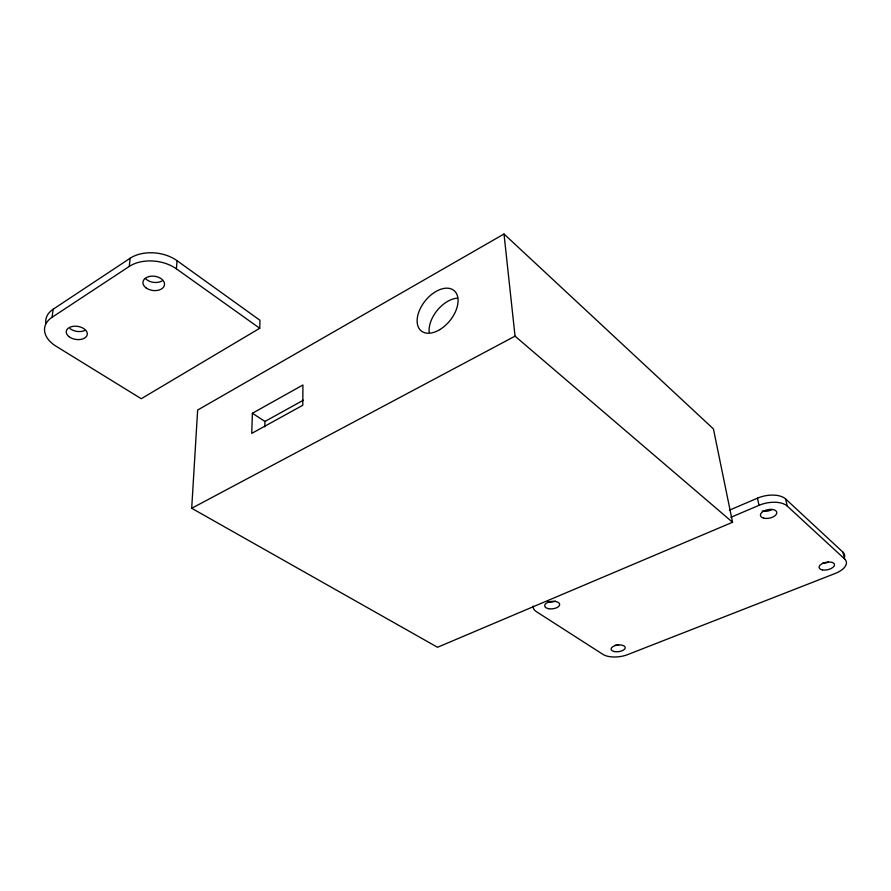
<?xml version="1.0" encoding="UTF-8"?>
<svg xmlns="http://www.w3.org/2000/svg" width="891" height="891" viewBox="0 0 891 891"><rect width="100%" height="100%" fill="white"/><g stroke="black" fill="none" stroke-linecap="round" stroke-linejoin="round"><path stroke-width="1.34" d="M264.816 426.789L264.95 421.443L252.398 413.257L302.918 384.99L302.795 405.26L251.752 433.394L252.398 413.257M53.204 309.199L52.046 317.307A32.343 20.103 8.6 0 0 56.122 346.265L141.257 398.723L259.738 328.267L259.972 320.292L177.042 260.695A32.945 21.907 7.6 0 0 130.119 258.256L53.204 309.199A32.21 20.148 8.8 0 0 45.853 323.466M191.699 508.282L197.646 410.06L504.005 234.01L713.435 428.939L732.558 522.26L437.526 647.278L191.699 508.282L515.043 336.152L504.005 234.01M259.738 328.267L176.407 268.837L177.042 260.695M52.046 317.307L129.273 266.431L130.119 258.256M264.95 421.443L303.319 400.226M729.384 510.198L757.45 498.169A21.05 11.037 -11.5 0 1 785.595 498.949L842.897 552.119A19.903 9.701 -11.8 0 1 844.635 556.886M730.843 517.315L759.021 505.32A21.117 10.993 -11.4 0 1 787.265 506.077L844.646 558.991A19.97 9.656 -11.8 0 1 835.112 573.503L627.643 654.607A18.143 8.476 -7.2 0 1 602.951 654.373L536.493 611.727A19.168 9.523 -6.1 0 1 533.096 606.103M515.043 336.152L732.558 522.26M842.897 552.119L844.646 558.991M785.595 498.949L787.265 506.077M757.45 498.169L759.021 505.32M429.161 332.143A25.772 15.893 -51 0 1 457.606 298.14M129.273 266.431A33.09 21.863 7.5 0 1 176.407 268.837M84.723 330.505A10.569 6.605 8.8 0 1 69.977 328.545M162.318 280.765A10.803 7.184 7.6 0 1 145.389 278.449M618.677 644.917A7.117 3.352 -7.2 0 1 615.035 645.173M555.394 601.135A7.518 3.764 -6.1 0 1 547.932 601.882M772.107 509.518A8.286 4.344 -11.5 0 1 762.206 511.055M828.396 562.154A7.841 3.82 -11.8 0 1 822.516 563.235M439.82 329.603A26.006 15.838 -51 0 0 454.12 290.622A26.006 15.838 -51 0 0 418.859 311.906A26.006 15.838 -51 0 0 439.82 329.603M68.841 336.542A10.614 6.593 8.6 0 0 86.75 335.985A10.614 6.593 8.6 0 0 74.766 326.206A10.614 6.593 8.6 0 0 68.841 336.542M146.347 288.094A10.859 7.173 7.5 0 0 164.256 285.788A10.859 7.173 7.5 0 0 150.612 276.255A10.859 7.173 7.5 0 0 146.347 288.094M614.244 651.544A7.139 3.341 -7.2 0 0 625.237 647.857A7.139 3.341 -7.2 0 0 614.957 645.674A7.139 3.341 -7.2 0 0 614.244 651.544M822.36 569.884A7.863 3.798 -11.8 0 0 834.488 565.128A7.863 3.798 -11.8 0 0 823.507 563.045A7.863 3.798 -11.8 0 0 822.36 569.884M548.644 608.709A7.551 3.753 -6.1 0 0 559.682 604.376A7.551 3.753 -6.1 0 0 548.188 602.227A7.551 3.753 -6.1 0 0 548.644 608.709M763.721 518.139A8.32 4.321 -11.4 0 0 776.774 513.238A8.32 4.321 -11.4 0 0 765.402 510.343A8.32 4.321 -11.4 0 0 763.721 518.139"/></g></svg>
